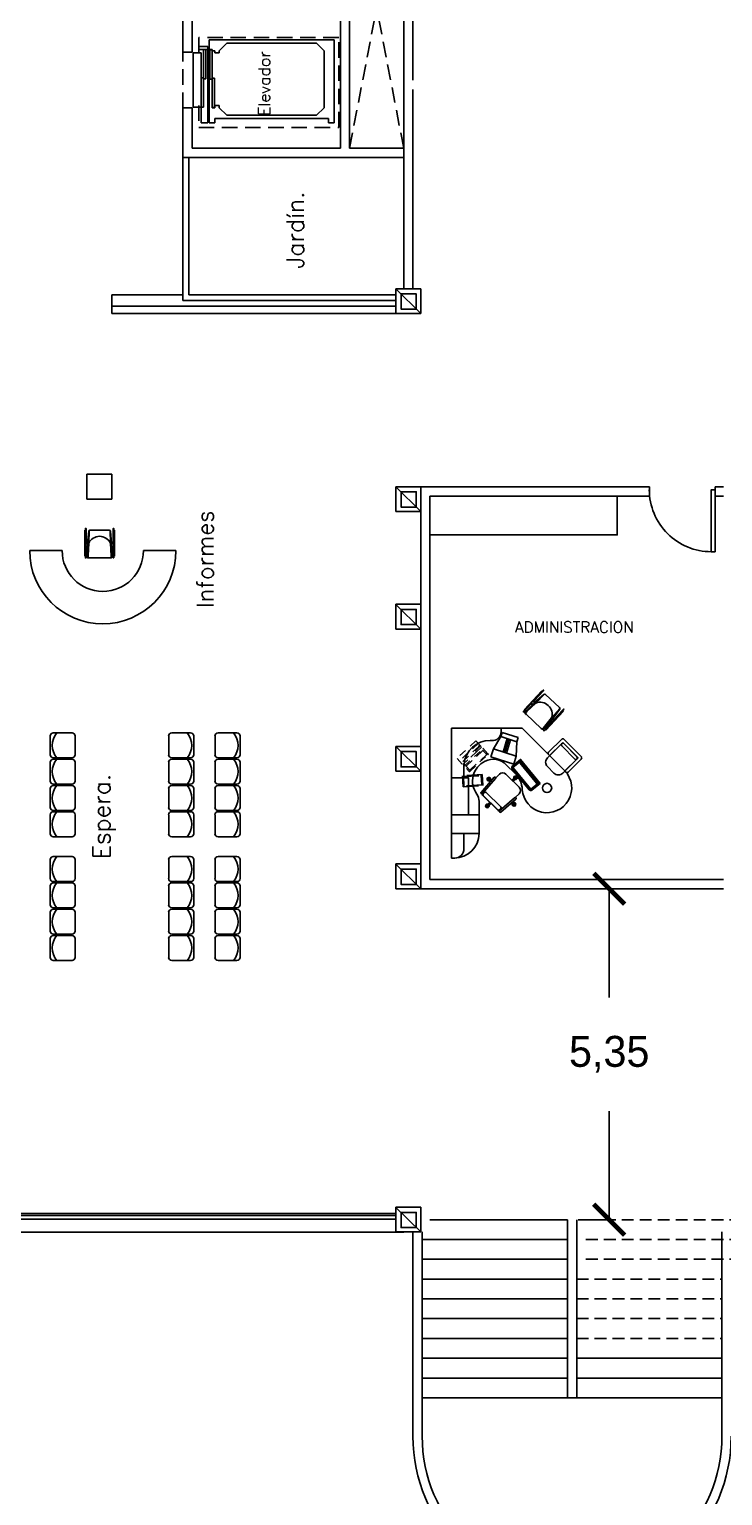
# Model space of a CAD drawing. Header units: millimetres. Extents: x -1615 to -538, y 177 to 397.
# Drawn here: x -1120.98 to -1109.76, y 320.56 to 344.27 of the extents above; entities that cross this region are included whole.
import ezdxf
from ezdxf.enums import TextEntityAlignment as Align

# ---------------------------------------------------------------- set-up
doc = ezdxf.new("R2010")
doc.units = ezdxf.units.MM
for name, pattern in [('DASHED2', [9.525, 6.35, -3.175]), ('HIDDEN', [0.375, 0.25, -0.125]), ('HIDDEN2', [0.1875, 0.125, -0.0625])]:
    doc.linetypes.add(name, pattern=pattern)
for name, color, linetype in [('AUX', 8, 'Continuous'), ('LOCALES', 2, 'Continuous'), ('MOB', 7, 'Continuous'), ('MUEBLES', 9, 'Continuous'), ('MUR', 3, 'Continuous'), ('MUROS', 1, 'Continuous'), ('PROY', 8, 'HIDDEN'), ('PROYECCIONES', 9, 'DASHED2'), ('TEX', 2, 'Continuous'), ('VENTANAS', 4, 'Continuous')]:
    doc.layers.add(name, color=color, linetype=linetype)
doc.styles.add('ROMANS', font='ROMANS.shx')
doc.styles.get("Standard").update_dxf_attribs({"font": 'stylu.ttf'})
doc.dimstyles.new('ISO-25', dxfattribs={"dimtxt": 0.5, "dimasz": 0.5, "dimexe": 0.5, "dimexo": 0.625, "dimtad": 0, "dimtih": 1, "dimtoh": 1, "dimtxsty": 'Standard', "dimblk": 'ARCHTICK', "dimcen": 2.5, "dimadec": 0, "dimazin": 0, "dimtfac": 1, "dimtmove": 0, "dimatfit": 3, "dimfxl": 0, "dimarcsym": 0})

# ---------------------------------------------------------------- blocks, each defined once
blk = doc.blocks.new('8140127')
at = {"layer": 'MOB'}
for p, q in [((-0.238, 0.479), (-0.238, 0.487)), ((-0.238, 0.479), (-0.238, 0.48)), ((-0.238, 0.462), (-0.238, 0.48)), ((-0.238, 0.262), (-0.238, 0.48)), ((-0.228, 0.483), (-0.228, 0.487)), ((-0.228, 0.48), (-0.228, 0.483)), ((-0.228, 0.48), (-0.228, 0.477)), ((-0.228, 0.262), (-0.228, 0.48)), ((-0.228, 0.48), (-0.228, 0.262)), ((0.212, 0.479), (0.212, 0.487)), ((0.212, 0.462), (0.212, 0.479)), ((0.222, 0.479), (0.222, 0.487)), ((0.222, 0.273), (0.222, 0.487)), ((0.222, 0.479), (0.222, 0.262)), ((-0.248, 0.462), (-0.248, 0.042)), ((-0.248, 0.462), (-0.238, 0.462)), ((-0.248, 0.462), (-0.238, 0.462)), ((-0.248, 0.462), (-0.238, 0.462)), ((-0.248, 0.462), (-0.238, 0.462)), ((-0.248, 0.462), (-0.238, 0.462)), ((-0.248, 0.042), (-0.248, 0.462)), ((-0.238, 0.462), (-0.238, 0.432)), ((-0.238, 0.262), (-0.238, 0.185)), ((-0.218, 0.252), (-0.203, 0.252)), ((-0.218, 0.252), (-0.203, 0.252)), ((-0.204, 0.242), (-0.218, 0.242)), ((-0.204, 0.242), (-0.211, 0.034)), ((-0.204, 0.242), (-0.203, 0.252)), ((-0.184, 0.443), (-0.203, 0.252)), ((-0.195, 0.052), (-0.183, 0.252)), ((-0.184, 0.443), (-0.184, 0.443)), ((-0.178, 0.456), (-0.183, 0.252)), ((-0.183, 0.252), (-0.183, 0.252)), ((-0.164, 0.462), (0.148, 0.462)), ((0.167, 0.252), (0.161, 0.456)), ((0.181, 0.045), (0.167, 0.252)), ((0.168, 0.443), (0.187, 0.252)), ((0.187, 0.252), (0.195, 0.034)), ((0.202, 0.252), (0.187, 0.252)), ((0.187, 0.252), (0.202, 0.252)), ((0.202, 0.242), (0.187, 0.242)), ((0.212, 0.462), (0.212, 0.262)), ((0.212, 0.279), (0.212, 0.462)), ((0.212, 0.262), (0.212, 0.279)), ((0.222, 0.462), (0.232, 0.462)), ((0.222, 0.252), (0.222, 0.273)), ((0.222, 0.265), (0.222, 0.168)), ((0.222, 0.242), (0.222, 0.265)), ((0.222, 0.252), (0.222, 0.242)), ((0.222, 0.242), (0.222, 0.205)), ((0.232, 0.462), (0.232, 0.042)), ((-0.248, 0.042), (-0.238, 0.042)), ((-0.248, 0.042), (-0.238, 0.042)), ((-0.248, 0.042), (-0.238, 0.042)), ((-0.248, 0.042), (-0.238, 0.042)), ((-0.248, 0.042), (-0.238, 0.042)), ((-0.238, 0.185), (-0.238, 0.024)), ((-0.238, 0.042), (-0.238, 0.072)), ((-0.238, 0.042), (-0.238, 0.023)), ((-0.238, 0.024), (-0.238, 0.017)), ((-0.238, 0.024), (-0.238, 0.023)), ((-0.228, 0.205), (-0.228, 0.205)), ((-0.228, 0.185), (-0.228, 0.023)), ((-0.228, 0.023), (-0.228, 0.185)), ((-0.228, 0.024), (-0.228, 0.017)), ((-0.228, 0.024), (-0.228, 0.023)), ((-0.205, 0.205), (-0.218, 0.205)), ((-0.205, 0.195), (-0.218, 0.195)), ((-0.195, 0.042), (-0.195, 0.052)), ((-0.195, 0.042), (-0.195, 0.032)), ((-0.183, 0.012), (-0.192, 0.012)), ((-0.183, 0.012), (-0.166, 0.012)), ((-0.175, 0.012), (0.161, 0.012)), ((-0.166, 0.012), (-0.166, 0.013)), ((0.167, 0.012), (0.156, 0.012)), ((0.167, 0.012), (0.175, 0.012)), ((0.181, 0.045), (0.181, 0.032)), ((0.188, 0.205), (0.202, 0.205)), ((0.189, 0.195), (0.202, 0.195)), ((0.212, 0.185), (0.212, 0.024)), ((0.212, 0.024), (0.212, 0.017)), ((0.222, 0.185), (0.222, 0.024)), ((0.222, 0.042), (0.232, 0.042)), ((0.222, 0.024), (0.222, 0.017))]:
    blk.add_line(p, q, dxfattribs=at)
for centre in [(-0.233, 0.487), (0.217, 0.487), (-0.233, 0.017), (0.217, 0.017)]:
    blk.add_circle(centre, 0.005, dxfattribs=at)
for centre, radius, start, end in [((-0.218, 0.262), 0.02, 180, 270), ((-0.218, 0.262), 0.01, 180, 270), ((-0.218, 0.262), 0.01, 180, 270), ((-0.164, 0.442), 0.02, 90, 177.2737), ((-0.008, 0.168), 0.194, 25.6954, 154.3046), ((0.148, 0.442), 0.02, 2.7263, 90), ((0.202, 0.262), 0.01, 270, 0), ((0.202, 0.262), 0.02, 270, 360), ((-0.218, 0.185), 0.02, 90, 180), ((-0.218, 0.185), 0.01, 90, 180), ((-0.192, 0.032), 0.02, 175.2364, 270), ((-0.175, 0.032), 0.02, 180, 270), ((0.161, 0.032), 0.02, 270, 0), ((0.175, 0.032), 0.02, 270, 4.7636), ((0.202, 0.185), 0.02, 0, 90), ((0.202, 0.185), 0.01, 360, 90)]:
    blk.add_arc(centre, radius, start, end, dxfattribs=at)
blk = doc.blocks.new('SILLA')
at = {"layer": 'MOB'}
for points in [[(-0.185, 0.074), (-0.21, 0.074, 0.414214), (-0.235, 0.049), (-0.235, -0.251, 0.414214), (-0.21, -0.276), (0.19, -0.276, 0.414214), (0.215, -0.251), (0.215, 0.049, 0.414214), (0.19, 0.074), (0.165, 0.074), (0.165, -0.201, -0.414214), (0.14, -0.226), (-0.16, -0.226, -0.414214), (-0.185, -0.201), (-0.185, 0.074)], [(0.165, -0.226), (-0.185, -0.226), (-0.185, -0.201, -0.414214), (-0.16, -0.176), (0.14, -0.176, -0.414214), (0.165, -0.201), (0.165, -0.226)]]:
    blk.add_lwpolyline(points, format="xyb", dxfattribs=at)
blk.add_lwpolyline([(-0.185, 0.124, -0.414214), (-0.085, 0.224), (0.065, 0.224, -0.414214), (0.165, 0.124), (0.165, -0.201, -0.414214), (0.14, -0.226), (-0.16, -0.226, -0.414214), (-0.185, -0.201)], format="xyb", close=True, dxfattribs=at)
blk = doc.blocks.new('SISI')
at = {"layer": 'AUX'}
for p, q in [((-0.106, 0.24), (-0.106, 0.242)), ((0.233, 0.233), (-0.09, 0.256)), ((-0.023, 0.294), (0.007, 0.294)), ((-0.023, 0.251), (-0.023, 0.294)), ((-0.016, 0.25), (-0.016, 0.294)), ((0, 0.249), (0, 0.294)), ((0.007, 0.249), (0.007, 0.294)), ((-0.33, 0.021), (-0.33, -0.009)), ((-0.262, 0.021), (-0.33, 0.021)), ((-0.262, 0.014), (-0.33, 0.014)), ((-0.262, 0.157), (-0.262, -0.144)), ((-0.098, 0.23), (-0.187, 0.232)), ((-0.09, 0.226), (0.233, 0.204)), ((0.174, 0.171), (0.174, -0.158)), ((0.223, 0.191), (0.194, 0.191)), ((0.243, 0.214), (0.243, 0.223)), ((0.243, -0.158), (0.243, 0.171)), ((0.246, -0.171), (0.246, 0.183)), ((0.246, 0.021), (0.314, 0.021)), ((0.246, 0.014), (0.314, 0.014)), ((0.314, 0.021), (0.314, -0.009)), ((-0.262, -0.001), (-0.33, -0.001)), ((-0.262, -0.009), (-0.33, -0.009)), ((-0.098, -0.217), (-0.187, -0.219)), ((-0.106, -0.227), (-0.106, -0.229)), ((-0.09, -0.213), (0.233, -0.191)), ((0.233, -0.221), (-0.09, -0.243)), ((0, -0.237), (0, -0.281)), ((0.007, -0.236), (0.007, -0.281)), ((0.223, -0.178), (0.194, -0.178)), ((0.243, -0.201), (0.243, -0.211)), ((0.246, -0.001), (0.314, -0.001)), ((0.246, -0.009), (0.314, -0.009)), ((-0.023, -0.238), (-0.023, -0.281)), ((-0.023, -0.281), (0.007, -0.281)), ((-0.016, -0.238), (-0.016, -0.281))]:
    blk.add_line(p, q, dxfattribs=at)
for points in [[(-0.36, 0.021), (-0.36, -0.009)], [(-0.262, 0.021), (-0.262, -0.009)], [(0.246, 0.021), (0.246, -0.009)]]:
    blk.add_lwpolyline(points, dxfattribs=at)
for centre, radius, start, end in [((-0.09, 0.24), 0.016, 90, 180), ((-0.09, 0.242), 0.016, 180, 270), ((-0.008, 0.294), 0.03, 300, 240), ((-0.008, 0.294), 0.0102, 360, 180), ((-0.33, 0.006), 0.03, 30, 330), ((-0.33, 0.006), 0.0102, 90, 270), ((-0.187, 0.157), 0.075, 90, 180), ((0.194, 0.171), 0.02, 90, 180), ((0.223, 0.171), 0.02, 360, 90), ((0.224, 0.182), 0.0215, 3.0775, 83.5567), ((0.233, 0.223), 0.01, 360, 90), ((0.233, 0.214), 0.01, 270, 360), ((0.314, 0.006), 0.03, 210, 150), ((0.314, 0.006), 0.0102, 270, 90), ((-0.187, -0.144), 0.075, 180, 270), ((-0.09, -0.229), 0.016, 90, 180), ((-0.09, -0.227), 0.016, 180, 270), ((0.194, -0.158), 0.02, 180, 270), ((0.223, -0.158), 0.02, 270, 360), ((0.224, -0.17), 0.0215, 276.4433, 356.9225), ((0.233, -0.201), 0.01, 360, 90), ((0.233, -0.211), 0.01, 270, 360), ((-0.008, -0.281), 0.03, 120, 60), ((-0.008, -0.281), 0.0102, 180, 360)]:
    blk.add_arc(centre, radius, start, end, dxfattribs=at)
blk = doc.blocks.new('COMPUTA')
at = {"layer": 'MOB'}
for p, q in [((-0.38, 0.064), (-0.19, 0.257)), ((-0.14, 0.209), (-0.19, 0.257)), ((-0.33, 0.015), (-0.38, 0.064)), ((-0.33, 0.015), (-0.14, 0.209)), ((-0.211, -0.189), (-0.33, 0.015)), ((-0.096, -0.072), (-0.256, 0.09)), ((-0.075, -0.051), (-0.235, 0.112)), ((-0.054, -0.029), (-0.214, 0.133)), ((-0.211, -0.189), (0.061, 0.088)), ((0.061, 0.088), (-0.14, 0.209)), ((0.061, 0.088), (0.155, -0.005)), ((-0.211, -0.189), (-0.117, -0.281)), ((0.155, -0.005), (-0.117, -0.281))]:
    blk.add_line(p, q, dxfattribs=at)
blk = doc.blocks.new('A$C3C2E0A48')
at = {"layer": 'AUX'}
blk.add_arc((2.064, 0.4), 0.4, 180, 270, dxfattribs=at)
at = {"layer": 'MOB', "linetype": 'HIDDEN2'}
for p, q in [((1.544, 1.681), (1.596, 1.736)), ((1.903, 1.487), (1.6, 1.771)), ((1.639, 1.813), (1.722, 1.735)), ((1.664, 1.806), (1.648, 1.822)), ((1.666, 1.808), (1.649, 1.824)), ((1.668, 1.81), (1.663, 1.805)), ((1.663, 1.805), (1.671, 1.797)), ((1.668, 1.81), (1.676, 1.802)), ((1.676, 1.802), (1.671, 1.797)), ((1.926, 1.562), (1.673, 1.799)), ((1.927, 1.564), (1.674, 1.8)), ((1.678, 1.854), (1.981, 1.571)), ((1.705, 1.718), (1.732, 1.746)), ((1.705, 1.718), (1.705, 1.718)), ((1.705, 1.718), (1.705, 1.718))]:
    blk.add_line(p, q, dxfattribs=at)
at = {"layer": 'MOB', "color": 2}
blk.add_line((2.107, 0.7), (1.664, 0.7), dxfattribs=at)
at = {"layer": 'MOB'}
for points in [[(1.307, 2.1), (0.964, 2.1), (0.276, 1.412, 1.433834), (0.963, 1.109, -0.182647), (1.079, 1.367), (1.223, 1.51, -0.320881), (1.567, 1.567, -0.463041), (1.701, 1.036, 0.156354), (1.664, 0.919), (1.664, 0.7)], [(2.107, 1.3), (2.107, 2.1), (1.307, 2.1), (1.307, 2.043, 0.439475), (1.462, 1.9), (1.481, 1.9, -0.396159), (1.906, 1.517, -0.020985), (1.907, 1.506), (1.907, 1.3)], [(0.724, 1.198), (0.823, 1.117, 0.414214), (0.833, 1.118), (1.11, 1.46, 0.414214), (1.109, 1.47), (1.009, 1.551)], [(1.907, 0.4), (1.907, 0.15, 0.414214), (2.057, 0), (2.107, 0), (2.107, 0.4)]]:
    blk.add_lwpolyline(points, format="xyb", dxfattribs=at)
at = {"layer": 'MOB', "linetype": 'HIDDEN2'}
for points in [[(1.717, 1.896), (1.519, 1.685), (1.717, 1.896), (2.02, 1.613), (1.823, 1.401, -0.414214), (1.813, 1.401), (1.52, 1.675)], [(1.544, 1.671), (1.807, 1.425, 0.414214), (1.817, 1.426), (1.869, 1.481, 0.414214), (1.868, 1.491), (1.606, 1.737)]]:
    blk.add_lwpolyline(points, format="xyb", dxfattribs=at)
blk.add_lwpolyline([(1.623, 1.796), (1.705, 1.718), (1.843, 1.589), (1.926, 1.512)], dxfattribs=at)
at = {"layer": 'MOB'}
blk.add_lwpolyline([(0.677, 1.206), (0.992, 1.595), (1.124, 1.488, -0.414214), (1.128, 1.446), (0.851, 1.104, -0.414214), (0.809, 1.099)], format="xyb", close=True, dxfattribs=at)
blk.add_lwpolyline([(0.709, 1.18), (0.692, 1.194), (1.007, 1.582), (1.024, 1.569), (0.709, 1.18)], dxfattribs=at)
at = {"layer": 'MOB', "linetype": 'HIDDEN'}
for points in [[(1.933, 1.332), (1.922, 1.152), (1.603, 1.172), (1.614, 1.351)], [(1.628, 1.335), (1.619, 1.186), (1.908, 1.168), (1.917, 1.318)]]:
    blk.add_lwpolyline(points, close=True, dxfattribs=at)
at = {"layer": 'MOB', "color": 2}
blk.add_lwpolyline([(1.664, 0.7), (1.664, 0.4), (2.107, 0.4), (2.107, 1.3), (1.835, 1.3), (1.835, 0.7)], dxfattribs=at)
at = {"layer": 'MOB'}
blk.add_circle((0.563, 1.134), 0.075, dxfattribs=at)
at = {"layer": 'MOB', "linetype": 'HIDDEN2'}
for centre, start, end in [((1.524, 1.68), 136.9161, 226.9161), ((1.549, 1.676), 136.9161, 226.9161), ((1.601, 1.732), 46.9161, 136.9161)]:
    blk.add_arc(centre, 0.00692, start, end, dxfattribs=at)
at = {"layer": 'MOB', "xscale": -1, "rotation": 225.2691449621138}
blk.add_blockref('SILLA', (0.352, 1.592), dxfattribs=at)
at = {"layer": 'MOB'}
for name, p, rotation in [('COMPUTA', (1.337, 1.716), 332.4146353678311), ('SISI', (1.302, 1.062), 315)]:
    blk.add_blockref(name, p, dxfattribs=dict(at, rotation=rotation))
blk = doc.blocks.new('_ArchTick')
at = {"color": 0, "linetype": 'ByBlock', "const_width": 0.15}
blk.add_lwpolyline([(-0.5, -0.5), (0.5, 0.5)], dxfattribs=at)
blk = doc.blocks.new('*D251')
at = {"color": 0, "lineweight": -2}
for p, q in [((-1111.514, 330.373), (-1112.094, 330.373)), ((-1111.594, 330.373), (-1111.594, 328.618)), ((-1111.594, 325.023), (-1111.594, 326.778)), ((-1111.514, 325.023), (-1112.094, 325.023))]:
    blk.add_line(p, q, dxfattribs=at)
at = {"layer": 'Defpoints', "color": 0}
for p in [(-1110.889, 330.373), (-1111.594, 325.023), (-1110.889, 325.023)]:
    blk.add_point(p, dxfattribs=at)
at = {"color": 0, "lineweight": -2, "xscale": 0.5, "yscale": 0.5, "zscale": 0.5}
for p, rotation in [((-1111.594, 330.373), 90), ((-1111.594, 325.023), 270)]:
    blk.add_blockref('_ArchTick', p, dxfattribs=dict(at, rotation=rotation))
at = {"color": 0, "insert": (-1111.594, 327.698), "char_height": 0.5, "attachment_point": 5}
blk.add_mtext('5,35', dxfattribs=at)

msp = doc.modelspace()

# ---------------------------------------------------------------- linework, layer by layer
at = {"color": 253}
for p, q in [((-1120.286, 332.895), (-1120.59, 332.895)), ((-1118.673, 332.895), (-1118.369, 332.895)), ((-1117.923, 332.895), (-1117.619, 332.895)), ((-1120.64, 332.844), (-1120.64, 332.54)), ((-1120.235, 332.54), (-1120.235, 332.844)), ((-1118.723, 332.54), (-1118.723, 332.844)), ((-1118.318, 332.844), (-1118.318, 332.54)), ((-1117.973, 332.54), (-1117.973, 332.844)), ((-1117.568, 332.844), (-1117.568, 332.54)), ((-1120.64, 332.419), (-1120.64, 332.115)), ((-1120.286, 332.489), (-1120.59, 332.489)), ((-1120.286, 332.469), (-1120.59, 332.469)), ((-1120.235, 332.115), (-1120.235, 332.419)), ((-1118.723, 332.115), (-1118.723, 332.419)), ((-1118.673, 332.489), (-1118.369, 332.489)), ((-1118.673, 332.469), (-1118.369, 332.469)), ((-1118.318, 332.419), (-1118.318, 332.115)), ((-1117.973, 332.115), (-1117.973, 332.419)), ((-1117.923, 332.489), (-1117.619, 332.489)), ((-1117.923, 332.469), (-1117.619, 332.469)), ((-1117.568, 332.419), (-1117.568, 332.115)), ((-1120.64, 331.993), (-1120.64, 331.689)), ((-1120.286, 332.064), (-1120.59, 332.064)), ((-1120.286, 332.044), (-1120.59, 332.044)), ((-1120.235, 331.689), (-1120.235, 331.993)), ((-1118.723, 331.689), (-1118.723, 331.993)), ((-1118.673, 332.064), (-1118.369, 332.064)), ((-1118.673, 332.044), (-1118.369, 332.044)), ((-1118.318, 331.993), (-1118.318, 331.689)), ((-1117.973, 331.689), (-1117.973, 331.993)), ((-1117.923, 332.064), (-1117.619, 332.064)), ((-1117.923, 332.044), (-1117.619, 332.044)), ((-1117.568, 331.993), (-1117.568, 331.689)), ((-1120.64, 331.568), (-1120.64, 331.264)), ((-1120.286, 331.639), (-1120.59, 331.639)), ((-1120.286, 331.619), (-1120.59, 331.619)), ((-1120.235, 331.264), (-1120.235, 331.568)), ((-1118.723, 331.264), (-1118.723, 331.568)), ((-1118.673, 331.639), (-1118.369, 331.639)), ((-1118.673, 331.619), (-1118.369, 331.619)), ((-1118.318, 331.568), (-1118.318, 331.264)), ((-1117.973, 331.264), (-1117.973, 331.568)), ((-1117.923, 331.639), (-1117.619, 331.639)), ((-1117.923, 331.619), (-1117.619, 331.619)), ((-1117.568, 331.568), (-1117.568, 331.264)), ((-1120.59, 331.213), (-1120.286, 331.213)), ((-1118.369, 331.213), (-1118.673, 331.213)), ((-1117.619, 331.213), (-1117.923, 331.213)), ((-1120.64, 330.844), (-1120.64, 330.54)), ((-1120.286, 330.895), (-1120.59, 330.895)), ((-1120.235, 330.54), (-1120.235, 330.844)), ((-1118.723, 330.54), (-1118.723, 330.844)), ((-1118.673, 330.895), (-1118.369, 330.895)), ((-1118.318, 330.844), (-1118.318, 330.54)), ((-1117.973, 330.54), (-1117.973, 330.844)), ((-1117.923, 330.895), (-1117.619, 330.895)), ((-1117.568, 330.844), (-1117.568, 330.54)), ((-1120.64, 330.419), (-1120.64, 330.115)), ((-1120.286, 330.489), (-1120.59, 330.489)), ((-1120.286, 330.469), (-1120.59, 330.469)), ((-1120.235, 330.115), (-1120.235, 330.419)), ((-1118.723, 330.115), (-1118.723, 330.419)), ((-1118.673, 330.489), (-1118.369, 330.489)), ((-1118.673, 330.469), (-1118.369, 330.469)), ((-1118.318, 330.419), (-1118.318, 330.115)), ((-1117.973, 330.115), (-1117.973, 330.419)), ((-1117.923, 330.489), (-1117.619, 330.489)), ((-1117.923, 330.469), (-1117.619, 330.469)), ((-1117.568, 330.419), (-1117.568, 330.115)), ((-1120.286, 330.064), (-1120.59, 330.064)), ((-1120.286, 330.044), (-1120.59, 330.044)), ((-1118.673, 330.064), (-1118.369, 330.064)), ((-1118.673, 330.044), (-1118.369, 330.044)), ((-1117.923, 330.064), (-1117.619, 330.064)), ((-1117.923, 330.044), (-1117.619, 330.044)), ((-1120.64, 329.993), (-1120.64, 329.689)), ((-1120.235, 329.689), (-1120.235, 329.993)), ((-1118.723, 329.689), (-1118.723, 329.993)), ((-1118.318, 329.993), (-1118.318, 329.689)), ((-1117.973, 329.689), (-1117.973, 329.993)), ((-1117.568, 329.993), (-1117.568, 329.689)), ((-1120.64, 329.568), (-1120.64, 329.264)), ((-1120.286, 329.639), (-1120.59, 329.639)), ((-1120.286, 329.619), (-1120.59, 329.619)), ((-1120.235, 329.264), (-1120.235, 329.568)), ((-1118.723, 329.264), (-1118.723, 329.568)), ((-1118.673, 329.639), (-1118.369, 329.639)), ((-1118.673, 329.619), (-1118.369, 329.619)), ((-1118.318, 329.568), (-1118.318, 329.264)), ((-1117.973, 329.264), (-1117.973, 329.568)), ((-1117.923, 329.639), (-1117.619, 329.639)), ((-1117.923, 329.619), (-1117.619, 329.619)), ((-1117.568, 329.568), (-1117.568, 329.264)), ((-1120.59, 329.213), (-1120.286, 329.213)), ((-1118.369, 329.213), (-1118.673, 329.213)), ((-1117.619, 329.213), (-1117.923, 329.213))]:
    msp.add_line(p, q, dxfattribs=at)
for centre, radius, start, end in [((-1120.59, 332.844), 0.0507, 90, 180), ((-1120.296, 332.693), 0.312, 139.6709, 220.7989), ((-1120.286, 332.844), 0.0507, 360, 90), ((-1118.673, 332.844), 0.0507, 90, 180), ((-1118.662, 332.693), 0.312, 319.2011, 40.3291), ((-1118.369, 332.844), 0.0507, 360, 90), ((-1117.923, 332.844), 0.0507, 90, 180), ((-1117.912, 332.693), 0.312, 319.2011, 40.3291), ((-1117.619, 332.844), 0.0507, 360, 90), ((-1120.59, 332.54), 0.0507, 180, 270), ((-1120.59, 332.419), 0.0507, 90, 180), ((-1120.296, 332.268), 0.312, 139.6709, 220.7989), ((-1120.286, 332.54), 0.0507, 270, 360), ((-1120.286, 332.419), 0.0507, 360, 90), ((-1118.673, 332.54), 0.0507, 180, 270), ((-1118.673, 332.419), 0.0507, 90, 180), ((-1118.662, 332.268), 0.312, 319.2011, 40.3291), ((-1118.369, 332.54), 0.0507, 270, 360), ((-1118.369, 332.419), 0.0507, 360, 90), ((-1117.923, 332.54), 0.0507, 180, 270), ((-1117.923, 332.419), 0.0507, 90, 180), ((-1117.912, 332.268), 0.312, 319.2011, 40.3291), ((-1117.619, 332.54), 0.0507, 270, 360), ((-1117.619, 332.419), 0.0507, 360, 90), ((-1120.59, 332.115), 0.0507, 180, 270), ((-1120.59, 331.993), 0.0507, 90, 180), ((-1120.296, 331.842), 0.312, 139.6709, 220.7989), ((-1120.286, 332.115), 0.0507, 270, 360), ((-1120.286, 331.993), 0.0507, 360, 90), ((-1118.673, 332.115), 0.0507, 180, 270), ((-1118.673, 331.993), 0.0507, 90, 180), ((-1118.662, 331.842), 0.312, 319.2011, 40.3291), ((-1118.369, 332.115), 0.0507, 270, 360), ((-1118.369, 331.993), 0.0507, 360, 90), ((-1117.923, 332.115), 0.0507, 180, 270), ((-1117.923, 331.993), 0.0507, 90, 180), ((-1117.912, 331.842), 0.312, 319.2011, 40.3291), ((-1117.619, 332.115), 0.0507, 270, 360), ((-1117.619, 331.993), 0.0507, 360, 90), ((-1120.59, 331.689), 0.0507, 180, 270), ((-1120.286, 331.689), 0.0507, 270, 360), ((-1118.673, 331.689), 0.0507, 180, 270), ((-1118.369, 331.689), 0.0507, 270, 360), ((-1117.923, 331.689), 0.0507, 180, 270), ((-1117.619, 331.689), 0.0507, 270, 360), ((-1120.59, 331.568), 0.0507, 90, 180), ((-1120.296, 331.417), 0.312, 139.6709, 220.7989), ((-1120.286, 331.568), 0.0507, 360, 90), ((-1118.673, 331.568), 0.0507, 90, 180), ((-1118.662, 331.417), 0.312, 319.2011, 40.3291), ((-1118.369, 331.568), 0.0507, 360, 90), ((-1117.923, 331.568), 0.0507, 90, 180), ((-1117.912, 331.417), 0.312, 319.2011, 40.3291), ((-1117.619, 331.568), 0.0507, 360, 90), ((-1120.59, 331.264), 0.0507, 180, 270), ((-1120.286, 331.264), 0.0507, 270, 360), ((-1118.673, 331.264), 0.0507, 180, 270), ((-1118.369, 331.264), 0.0507, 270, 360), ((-1117.923, 331.264), 0.0507, 180, 270), ((-1117.619, 331.264), 0.0507, 270, 360), ((-1120.59, 330.844), 0.0507, 90, 180), ((-1120.296, 330.693), 0.312, 139.6709, 220.7989), ((-1120.286, 330.844), 0.0507, 360, 90), ((-1118.673, 330.844), 0.0507, 90, 180), ((-1118.662, 330.693), 0.312, 319.2011, 40.3291), ((-1118.369, 330.844), 0.0507, 360, 90), ((-1117.923, 330.844), 0.0507, 90, 180), ((-1117.912, 330.693), 0.312, 319.2011, 40.3291), ((-1117.619, 330.844), 0.0507, 360, 90), ((-1120.59, 330.54), 0.0507, 180, 270), ((-1120.286, 330.54), 0.0507, 270, 360), ((-1118.673, 330.54), 0.0507, 180, 270), ((-1118.369, 330.54), 0.0507, 270, 360), ((-1117.923, 330.54), 0.0507, 180, 270), ((-1117.619, 330.54), 0.0507, 270, 360), ((-1120.59, 330.419), 0.0507, 90, 180), ((-1120.296, 330.268), 0.312, 139.6709, 220.7989), ((-1120.286, 330.419), 0.0507, 360, 90), ((-1118.673, 330.419), 0.0507, 90, 180), ((-1118.662, 330.268), 0.312, 319.2011, 40.3291), ((-1118.369, 330.419), 0.0507, 360, 90), ((-1117.923, 330.419), 0.0507, 90, 180), ((-1117.912, 330.268), 0.312, 319.2011, 40.3291), ((-1117.619, 330.419), 0.0507, 360, 90), ((-1120.59, 330.115), 0.0507, 180, 270), ((-1120.59, 329.993), 0.0507, 90, 180), ((-1120.296, 329.842), 0.312, 139.6709, 220.7989), ((-1120.286, 330.115), 0.0507, 270, 360), ((-1120.286, 329.993), 0.0507, 360, 90), ((-1118.673, 330.115), 0.0507, 180, 270), ((-1118.673, 329.993), 0.0507, 90, 180), ((-1118.662, 329.842), 0.312, 319.2011, 40.3291), ((-1118.369, 330.115), 0.0507, 270, 360), ((-1118.369, 329.993), 0.0507, 360, 90), ((-1117.923, 330.115), 0.0507, 180, 270), ((-1117.923, 329.993), 0.0507, 90, 180), ((-1117.912, 329.842), 0.312, 319.2011, 40.3291), ((-1117.619, 330.115), 0.0507, 270, 360), ((-1117.619, 329.993), 0.0507, 360, 90), ((-1120.59, 329.689), 0.0507, 180, 270), ((-1120.59, 329.568), 0.0507, 90, 180), ((-1120.296, 329.417), 0.312, 139.6709, 220.7989), ((-1120.286, 329.689), 0.0507, 270, 360), ((-1120.286, 329.568), 0.0507, 360, 90), ((-1118.673, 329.689), 0.0507, 180, 270), ((-1118.673, 329.568), 0.0507, 90, 180), ((-1118.662, 329.417), 0.312, 319.2011, 40.3291), ((-1118.369, 329.689), 0.0507, 270, 360), ((-1118.369, 329.568), 0.0507, 360, 90), ((-1117.923, 329.689), 0.0507, 180, 270), ((-1117.923, 329.568), 0.0507, 90, 180), ((-1117.912, 329.417), 0.312, 319.2011, 40.3291), ((-1117.619, 329.689), 0.0507, 270, 360), ((-1117.619, 329.568), 0.0507, 360, 90), ((-1120.59, 329.264), 0.0507, 180, 270), ((-1120.286, 329.264), 0.0507, 270, 360), ((-1118.673, 329.264), 0.0507, 180, 270), ((-1118.369, 329.264), 0.0507, 270, 360), ((-1117.923, 329.264), 0.0507, 180, 270), ((-1117.619, 329.264), 0.0507, 270, 360)]:
    msp.add_arc(centre, radius, start, end, dxfattribs=at)
at = {"layer": 'AUX'}
for p, q in [((-1116.043, 344.099), (-1118.069, 344.099)), ((-1118.069, 344.099), (-1118.069, 342.755)), ((-1117.905, 343.922), (-1117.782, 344.046)), ((-1117.782, 344.046), (-1116.331, 344.046)), ((-1116.207, 343.922), (-1116.331, 344.046)), ((-1116.043, 344.099), (-1116.043, 342.755)), ((-1118.325, 343.887), (-1118.325, 343.009)), ((-1118.325, 343.887), (-1118.197, 343.887)), ((-1118.087, 343.993), (-1118.237, 343.993)), ((-1118.087, 343.94), (-1118.237, 343.94)), ((-1118.197, 343.483), (-1118.197, 343.887)), ((-1118.158, 343.466), (-1118.158, 343.94)), ((-1118.158, 343.94), (-1118.123, 343.94)), ((-1118.123, 343.466), (-1118.123, 343.94)), ((-1118.087, 343.993), (-1118.087, 343.94)), ((-1118.087, 343.94), (-1118.087, 342.755)), ((-1118.018, 343.94), (-1118.069, 343.94)), ((-1118.057, 343.937), (-1118.057, 343.462)), ((-1118.022, 343.937), (-1118.057, 343.937)), ((-1118.022, 343.937), (-1118.022, 343.462)), ((-1118.018, 343.94), (-1118.018, 343.922)), ((-1117.976, 343.922), (-1118.018, 343.922)), ((-1118.018, 343.922), (-1118.018, 343.922)), ((-1117.976, 343.887), (-1117.976, 343.922)), ((-1117.905, 343.887), (-1117.976, 343.887)), ((-1117.905, 343.887), (-1117.905, 343.922)), ((-1116.207, 343.922), (-1116.207, 343.002)), ((-1118.197, 343.483), (-1118.161, 343.483)), ((-1118.197, 343.009), (-1118.197, 343.483)), ((-1118.161, 343.009), (-1118.161, 343.483)), ((-1118.123, 343.466), (-1118.158, 343.466)), ((-1118.057, 343.462), (-1118.022, 343.462)), ((-1117.983, 343.48), (-1118.018, 343.48)), ((-1118.018, 343.48), (-1118.018, 343.006)), ((-1117.983, 343.48), (-1117.983, 343.006)), ((-1118.161, 343.009), (-1118.325, 343.009)), ((-1118.197, 343.009), (-1118.197, 342.755)), ((-1118.161, 343.009), (-1118.197, 343.009)), ((-1118.018, 343.006), (-1117.983, 343.006)), ((-1118.018, 343.002), (-1118.018, 343.006)), ((-1117.976, 343.002), (-1118.018, 343.002)), ((-1118.018, 343.002), (-1118.018, 343.002)), ((-1117.905, 343.038), (-1117.976, 343.038)), ((-1117.976, 343.038), (-1117.976, 343.002)), ((-1116.136, 342.825), (-1117.976, 342.825)), ((-1117.976, 342.825), (-1117.976, 342.755)), ((-1117.905, 343.038), (-1117.905, 343.002)), ((-1117.905, 343.002), (-1117.782, 342.879)), ((-1117.782, 342.879), (-1116.331, 342.879)), ((-1116.207, 343.002), (-1116.331, 342.879)), ((-1116.136, 342.825), (-1116.136, 342.755)), ((-1118.087, 342.755), (-1118.197, 342.755)), ((-1118.069, 342.755), (-1117.976, 342.755)), ((-1116.043, 342.755), (-1116.136, 342.755))]:
    msp.add_line(p, q, dxfattribs=at)
at = {"layer": 'MOB'}
for p, q in [((-1120.447, 335.84), (-1120.972, 335.84)), ((-1118.607, 335.84), (-1119.132, 335.84))]:
    msp.add_line(p, q, dxfattribs=at)
for radius in [1.183, 0.658]:
    msp.add_arc((-1119.789, 335.84), radius, 180, 0, dxfattribs=at)
at = {"layer": 'MUEBLES'}
msp.add_lwpolyline([(-1114.495, 336.721), (-1111.465, 336.721), (-1111.465, 336.094), (-1114.495, 336.094)], close=True, dxfattribs=at)
msp.add_lwpolyline([(-1109.942, 335.823), (-1109.942, 336.825), (-1109.88, 336.825), (-1109.88, 335.823), (-1109.942, 335.823, -0.414214), (-1110.945, 336.825, -0.414214)], format="xyb", dxfattribs=at)
at = {"layer": 'MUR'}
for p, q in [((-1114.495, 325.023), (-1112.27, 325.023)), ((-1114.62, 324.703), (-1112.27, 324.703)), ((-1114.62, 324.383), (-1112.27, 324.383)), ((-1114.62, 324.063), (-1112.27, 324.063)), ((-1114.62, 323.743), (-1112.27, 323.743)), ((-1114.62, 323.423), (-1112.27, 323.423)), ((-1114.62, 323.103), (-1112.27, 323.103)), ((-1114.62, 322.783), (-1112.27, 322.783)), ((-1112.12, 322.783), (-1109.77, 322.783)), ((-1114.62, 322.463), (-1112.27, 322.463)), ((-1112.12, 322.463), (-1109.77, 322.463)), ((-1114.62, 322.143), (-1109.77, 322.143))]:
    msp.add_line(p, q, dxfattribs=at)
at = {"layer": 'MUROS'}
for p, q in [((-1115.795, 346.898), (-1115.795, 342.348)), ((-1114.92, 340.074), (-1114.92, 346.698)), ((-1114.77, 343.448), (-1114.77, 346.698)), ((-1118.495, 345.348), (-1118.495, 343.898)), ((-1118.345, 344.548), (-1118.345, 343.898)), ((-1115.945, 344.548), (-1115.945, 342.348)), ((-1118.495, 343.898), (-1118.345, 343.898)), ((-1114.77, 340.074), (-1114.77, 343.298)), ((-1118.495, 342.998), (-1118.345, 342.998)), ((-1118.495, 342.998), (-1118.495, 342.198)), ((-1118.345, 342.998), (-1118.345, 342.348)), ((-1115.945, 342.348), (-1118.345, 342.348)), ((-1114.92, 342.348), (-1115.795, 342.348)), ((-1114.92, 342.198), (-1118.495, 342.198)), ((-1119.645, 339.974), (-1119.645, 339.674)), ((-1115.045, 340.074), (-1114.645, 340.074)), ((-1115.045, 340.074), (-1115.045, 339.674)), ((-1115.045, 340.072), (-1114.645, 339.674)), ((-1114.645, 340.074), (-1114.645, 339.674)), ((-1115.045, 339.674), (-1114.645, 339.674)), ((-1120.045, 337.074), (-1120.045, 336.674)), ((-1120.045, 337.074), (-1119.645, 337.074)), ((-1119.645, 337.074), (-1119.645, 336.674)), ((-1120.045, 336.674), (-1119.645, 336.674)), ((-1115.045, 336.874), (-1115.045, 336.474)), ((-1115.045, 336.874), (-1114.645, 336.874)), ((-1115.045, 336.872), (-1114.645, 336.474)), ((-1114.645, 336.874), (-1114.645, 336.474)), ((-1110.944, 336.871), (-1114.645, 336.871)), ((-1114.645, 336.673), (-1114.645, 330.445)), ((-1110.939, 336.721), (-1114.495, 336.721)), ((-1114.495, 336.721), (-1114.495, 330.524)), ((-1110.944, 336.871), (-1110.944, 336.721)), ((-1109.745, 336.871), (-1109.88, 336.871)), ((-1109.88, 336.721), (-1109.88, 336.871)), ((-1109.745, 336.721), (-1109.88, 336.721)), ((-1115.045, 336.474), (-1114.645, 336.474)), ((-1115.045, 334.973), (-1114.645, 334.973)), ((-1115.045, 334.973), (-1115.045, 334.573)), ((-1115.045, 334.971), (-1114.645, 334.573)), ((-1114.645, 334.973), (-1114.645, 334.573)), ((-1115.045, 334.573), (-1114.645, 334.573)), ((-1115.045, 332.673), (-1114.645, 332.673)), ((-1115.045, 332.673), (-1115.045, 332.273)), ((-1115.045, 332.671), (-1114.645, 332.273)), ((-1114.645, 332.673), (-1114.645, 332.273)), ((-1115.045, 332.273), (-1114.645, 332.273)), ((-1115.045, 330.774), (-1114.645, 330.774)), ((-1115.045, 330.774), (-1115.045, 330.374)), ((-1115.045, 330.772), (-1114.645, 330.374)), ((-1114.645, 330.774), (-1114.645, 330.374)), ((-1114.495, 330.524), (-1109.745, 330.523)), ((-1115.045, 330.374), (-1114.645, 330.374)), ((-1114.645, 330.445), (-1114.645, 330.374)), ((-1114.645, 330.374), (-1109.745, 330.373)), ((-1115.045, 325.224), (-1115.045, 324.824)), ((-1115.045, 325.224), (-1114.645, 325.224)), ((-1115.045, 325.222), (-1114.645, 324.824)), ((-1114.645, 325.224), (-1114.645, 324.824)), ((-1115.045, 324.824), (-1114.645, 324.824)), ((-1114.77, 324.824), (-1114.77, 321.523)), ((-1114.62, 324.824), (-1114.62, 321.523)), ((-1112.27, 325.023), (-1112.27, 322.143)), ((-1112.12, 325.023), (-1112.12, 322.143)), ((-1109.77, 324.824), (-1109.77, 321.523))]:
    msp.add_line(p, q, dxfattribs=at)
for points in [[(-1114.963, 339.991), (-1114.963, 339.745), (-1114.716, 339.745), (-1114.716, 339.991)], [(-1114.963, 336.791), (-1114.963, 336.545), (-1114.716, 336.545), (-1114.716, 336.791)], [(-1114.963, 334.89), (-1114.963, 334.644), (-1114.716, 334.644), (-1114.716, 334.89)], [(-1114.963, 332.59), (-1114.963, 332.344), (-1114.716, 332.344), (-1114.716, 332.59)], [(-1114.963, 330.691), (-1114.963, 330.445), (-1114.716, 330.445), (-1114.716, 330.691)], [(-1114.963, 325.141), (-1114.963, 324.895), (-1114.716, 324.895), (-1114.716, 325.141)]]:
    msp.add_lwpolyline(points, close=True, dxfattribs=at)
at = {"layer": 'PROY'}
for p, q in [((-1114.92, 342.348), (-1115.795, 346.898)), ((-1115.795, 342.348), (-1114.958, 346.698)), ((-1118.495, 342.998), (-1118.495, 343.898))]:
    msp.add_line(p, q, dxfattribs=at)
msp.add_lwpolyline([(-1118.237, 343.038), (-1118.237, 342.684), (-1115.972, 342.684), (-1115.972, 344.135), (-1118.237, 344.135), (-1118.237, 343.887)], dxfattribs=at)
at = {"layer": 'PROYECCIONES', "ltscale": 0.03}
for p, q in [((-1111.97, 325.023), (-1109.62, 325.023)), ((-1111.97, 324.703), (-1109.62, 324.703)), ((-1111.97, 324.383), (-1109.62, 324.383)), ((-1112.12, 324.063), (-1109.77, 324.063)), ((-1112.12, 323.743), (-1109.77, 323.743)), ((-1112.12, 323.423), (-1109.77, 323.423)), ((-1112.12, 323.103), (-1109.77, 323.103))]:
    msp.add_line(p, q, dxfattribs=at)
at = {"layer": 'VENTANAS'}
for p, q in [((-1118.495, 342.197), (-1118.495, 339.884)), ((-1118.395, 342.197), (-1118.395, 339.974)), ((-1119.645, 339.974), (-1118.495, 339.974)), ((-1118.395, 339.974), (-1115.045, 339.974)), ((-1119.645, 339.793), (-1115.045, 339.793)), ((-1118.495, 339.884), (-1115.045, 339.884)), ((-1119.645, 339.674), (-1115.045, 339.674)), ((-1123.145, 325.123), (-1115.045, 325.123)), ((-1123.145, 325.093), (-1115.045, 325.093)), ((-1123.27, 324.823), (-1114.919, 324.823)), ((-1123.145, 325.033), (-1115.045, 325.033))]:
    msp.add_line(p, q, dxfattribs=at)
for radius in [2.575, 2.425]:
    msp.add_arc((-1112.195, 321.523), radius, 180, 0, dxfattribs=at)

# ---------------------------------------------------------------- block references
at = {"layer": 'AUX', "rotation": 317.0565926386793}
msp.add_blockref('8140127', (-1112.82, 333.066), dxfattribs=at)
at = {"layer": 'MOB'}
msp.add_blockref('8140127', (-1119.833, 335.71), dxfattribs=at)
at = {"layer": 'MOB', "xscale": -1}
msp.add_blockref('A$C3C2E0A48', (-1112.037, 330.869), dxfattribs=at)

# ---------------------------------------------------------------- texts
at = {"layer": 'LOCALES', "style": 'ROMANS'}
for s, p in [('Jardín.', (-1116.537, 341.024)), ('Espera.', (-1119.671, 331.543))]:
    msp.add_text(s, height=0.2797, rotation=90, dxfattribs=at).set_placement(p, align=Align.CENTER)
at = {"layer": 'TEX', "style": 'ROMANS'}
for s, height, p in [('Elevador', 0.1864, (-1117.082, 342.869)), (' Informes', 0.27, (-1117.999, 334.728))]:
    msp.add_text(s, height=height, rotation=90, dxfattribs=at).set_placement(p)
msp.add_text('ADMINISTRACION', height=0.18, dxfattribs=at).set_placement((-1112.158, 334.514), align=Align.CENTER)

# ---------------------------------------------------------------- dimensions: what is measured, and where the dimension line sits
dim = msp.add_linear_dim(base=(-1111.594, 325.023), p1=(-1110.889, 330.373), p2=(-1110.889, 325.023), angle=90, dimstyle='ISO-25')
dim.commit()
dim.dimension.update_dxf_attribs({"geometry": '*D251', "text_midpoint": (-1111.594, 327.698)})

doc.saveas('drawing.dxf')
